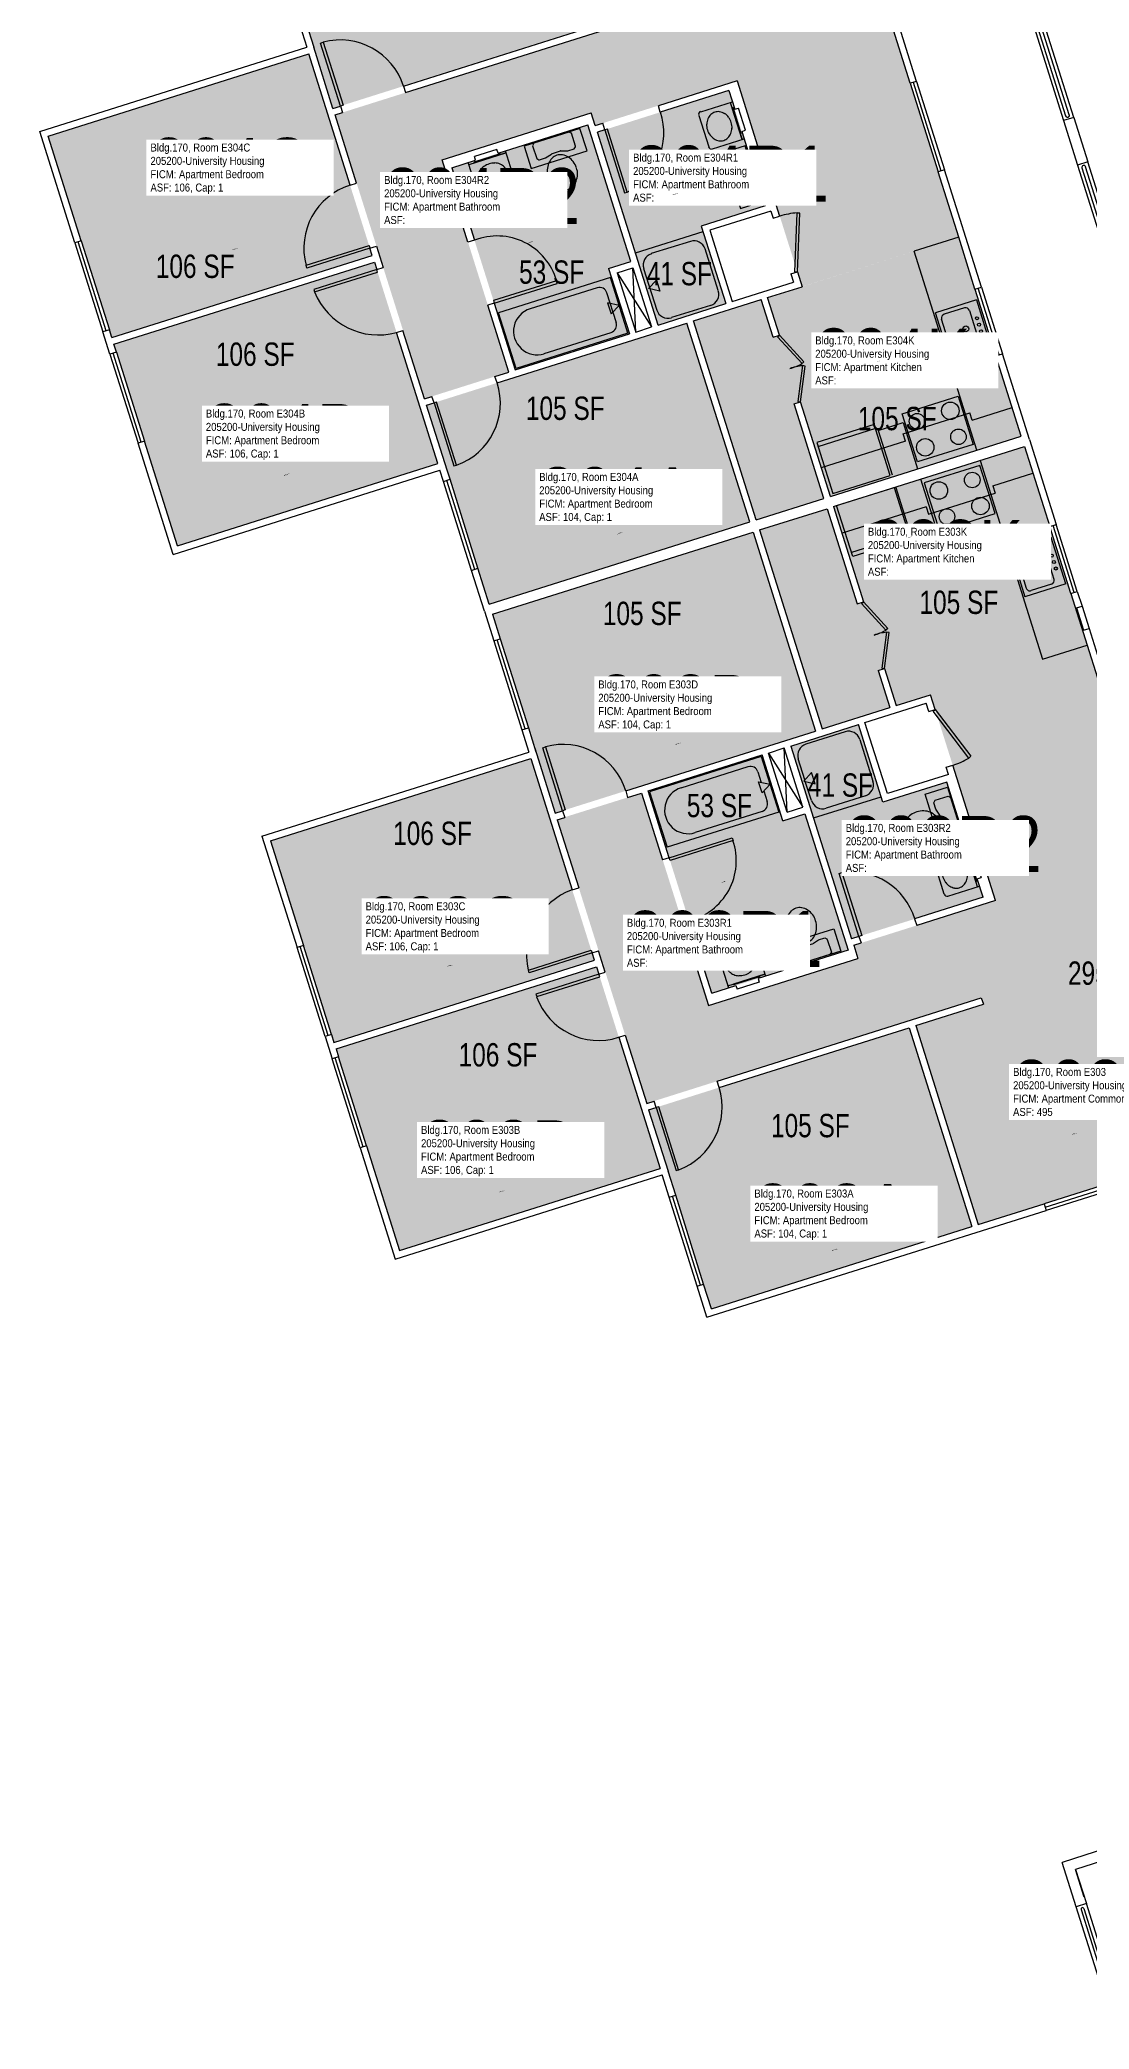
# Model space of a CAD drawing. Header units: inches. Extents: x -360 to 1242, y -1298 to 2007.
# Drawn here: x 46 to 586, y -1276 to -253 of the extents above; entities that cross this region are included whole.
import ezdxf
from ezdxf.enums import TextEntityAlignment as Align

# ---------------------------------------------------------------- set-up
doc = ezdxf.new("R2010")
doc.units = ezdxf.units.IN
doc.header["$LTSCALE"] = 10
doc.header["$MEASUREMENT"] = 0
for name, color, linetype in [('A-DOOR', 2, 'CONTINUOUS'), ('A-FLOR', 3, 'CONTINUOUS'), ('A-GLAZ', 1, 'CONTINUOUS'), ('A-IDEN-RNUM', 7, 'CONTINUOUS'), ('A-IDEN-SNUM', 4, 'CONTINUOUS'), ('A-IDEN-VNUM', 4, 'CONTINUOUS'), ('A-WALL', 5, 'CONTINUOUS'), ('AREA-TEXT', 3, 'CONTINUOUS'), ('P-SANR-FIXT', 2, 'CONTINUOUS'), ('Rooms-Category-Color', 7, 'CONTINUOUS'), ('Rooms-College-Color', 7, 'CONTINUOUS'), ('Rooms-Department-Color', 7, 'CONTINUOUS'), ('Rooms-Division-Color', 7, 'CONTINUOUS'), ('Rooms-Information', 7, 'CONTINUOUS')]:
    doc.layers.add(name, color=color, linetype=linetype)
doc.styles.add('CP_AREA', font='arial.ttf', dxfattribs={"height": 15})
doc.styles.add('CP_ROOMSNUMBER', font='arial.ttf', dxfattribs={"height": 1})
doc.styles.add('CP_ROOMVNUMBER', font='arial.ttf', dxfattribs={"width": 0.85, "height": 0.075})

msp = doc.modelspace()

# ---------------------------------------------------------------- hatches: boundary and pattern name
at = {"layer": 'Rooms-Category-Color', "true_color": 0x728ef3}
for points in [[(244.1, -437.1), (198.1, -291.1), (370.2, -236.9), (369.2, -233.5), (334.4, -244.5), (302.1, -142.2), (438.5, -99.2), (518.9, -354.1), (438.3, -379.5), (404.9, -273.6), (332, -296.6), (329.8, -290), (253.1, -314.2), (287.5, -423.4)], [(331, -245.5), (298.8, -143.3), (164.8, -185.5), (197, -287.8)], [(184.5, -259.8), (217.2, -363.5), (83.2, -405.7), (50.5, -302)], [(364.3, -399.2), (333, -300), (400.7, -278.6), (419.4, -337.9), (386.5, -348.3), (399.1, -388.2)], [(290.8, -422.3), (258.1, -318.5), (328.2, -296.3), (350.3, -366.5), (338.9, -370.1), (349.5, -403.8)], [(414.8, -499.4), (382.5, -397.1), (417.3, -386.1), (423.4, -405.4), (426.7, -404.4), (420.7, -385.1), (518.9, -354.1), (551.1, -456.4), (452.9, -487.4), (437.6, -438.7), (434.2, -439.8), (449.6, -488.4), (414.8, -499.4)], [(218.3, -366.8), (251, -470.5), (117, -512.8), (84.3, -409.1)], [(245.2, -440.4), (277.4, -542.7), (411.4, -500.4), (379.1, -398.1)], [(416.4, -504.6), (448.7, -606.9), (483.5, -595.9), (477.5, -576.9), (480.8, -575.8), (486.8, -594.9), (585, -563.9), (552.8, -461.6), (454.6, -492.6), (470, -541.5), (466.6, -542.5), (451.2, -493.6), (416.4, -504.6)], [(311.3, -650.2), (279.1, -547.9), (413.1, -505.7), (445.3, -608)], [(312.4, -653.5), (358.4, -799.5), (530.5, -745.2), (531.6, -748.5), (496.8, -759.5), (529, -861.8), (665.4, -818.8), (585, -563.9), (504.4, -589.3), (537.8, -695.2), (464.9, -718.2), (467, -724.9), (390.2, -749.1), (355.8, -639.9)], [(432.5, -615.7), (463.8, -714.8), (531.5, -693.6), (512.8, -634.2), (479.9, -644.6), (467.4, -604.7)], [(331.5, -725.9), (298.8, -622.2), (164.8, -664.4), (197.5, -768.1)], [(359.1, -638.8), (391.9, -742.8), (462, -720.7), (439.8, -650.5), (428.4, -654.1), (417.8, -620.3)], [(365.3, -832.9), (332.6, -729.2), (198.6, -771.5), (231.3, -875.2)], [(493.4, -760.5), (525.7, -862.8), (391.7, -905.1), (359.4, -802.8)]]:
    msp.add_hatch(color=171, dxfattribs=at).paths.add_polyline_path(points)
at = {"layer": 'Rooms-College-Color', "true_color": 0xadadad}
for points in [[(244.1, -437.1), (198.1, -291.1), (370.2, -236.9), (369.2, -233.5), (334.4, -244.5), (302.1, -142.2), (438.5, -99.2), (518.9, -354.1), (438.3, -379.5), (404.9, -273.6), (332, -296.6), (329.8, -290), (253.1, -314.2), (287.5, -423.4)], [(331, -245.5), (298.8, -143.3), (164.8, -185.5), (197, -287.8)], [(184.5, -259.8), (217.2, -363.5), (83.2, -405.7), (50.5, -302)], [(364.3, -399.2), (333, -300), (400.7, -278.6), (419.4, -337.9), (386.5, -348.3), (399.1, -388.2)], [(290.8, -422.3), (258.1, -318.5), (328.2, -296.3), (350.3, -366.5), (338.9, -370.1), (349.5, -403.8)], [(414.8, -499.4), (382.5, -397.1), (417.3, -386.1), (423.4, -405.4), (426.7, -404.4), (420.7, -385.1), (518.9, -354.1), (551.1, -456.4), (452.9, -487.4), (437.6, -438.7), (434.2, -439.8), (449.6, -488.4), (414.8, -499.4)], [(218.3, -366.8), (251, -470.5), (117, -512.8), (84.3, -409.1)], [(245.2, -440.4), (277.4, -542.7), (411.4, -500.4), (379.1, -398.1)], [(416.4, -504.6), (448.7, -606.9), (483.5, -595.9), (477.5, -576.9), (480.8, -575.8), (486.8, -594.9), (585, -563.9), (552.8, -461.6), (454.6, -492.6), (470, -541.5), (466.6, -542.5), (451.2, -493.6), (416.4, -504.6)], [(311.3, -650.2), (279.1, -547.9), (413.1, -505.7), (445.3, -608)], [(312.4, -653.5), (358.4, -799.5), (530.5, -745.2), (531.6, -748.5), (496.8, -759.5), (529, -861.8), (665.4, -818.8), (585, -563.9), (504.4, -589.3), (537.8, -695.2), (464.9, -718.2), (467, -724.9), (390.2, -749.1), (355.8, -639.9)], [(432.5, -615.7), (463.8, -714.8), (531.5, -693.6), (512.8, -634.2), (479.9, -644.6), (467.4, -604.7)], [(331.5, -725.9), (298.8, -622.2), (164.8, -664.4), (197.5, -768.1)], [(359.1, -638.8), (391.9, -742.8), (462, -720.7), (439.8, -650.5), (428.4, -654.1), (417.8, -620.3)], [(365.3, -832.9), (332.6, -729.2), (198.6, -771.5), (231.3, -875.2)], [(493.4, -760.5), (525.7, -862.8), (391.7, -905.1), (359.4, -802.8)]]:
    msp.add_hatch(color=253, dxfattribs=at).paths.add_polyline_path(points)
at = {"layer": 'Rooms-Department-Color', "true_color": 0x604aed}
for points in [[(244.1, -437.1), (198.1, -291.1), (370.2, -236.9), (369.2, -233.5), (334.4, -244.5), (302.1, -142.2), (438.5, -99.2), (518.9, -354.1), (438.3, -379.5), (404.9, -273.6), (332, -296.6), (329.8, -290), (253.1, -314.2), (287.5, -423.4)], [(331, -245.5), (298.8, -143.3), (164.8, -185.5), (197, -287.8)], [(184.5, -259.8), (217.2, -363.5), (83.2, -405.7), (50.5, -302)], [(364.3, -399.2), (333, -300), (400.7, -278.6), (419.4, -337.9), (386.5, -348.3), (399.1, -388.2)], [(290.8, -422.3), (258.1, -318.5), (328.2, -296.3), (350.3, -366.5), (338.9, -370.1), (349.5, -403.8)], [(414.8, -499.4), (382.5, -397.1), (417.3, -386.1), (423.4, -405.4), (426.7, -404.4), (420.7, -385.1), (518.9, -354.1), (551.1, -456.4), (452.9, -487.4), (437.6, -438.7), (434.2, -439.8), (449.6, -488.4), (414.8, -499.4)], [(218.3, -366.8), (251, -470.5), (117, -512.8), (84.3, -409.1)], [(245.2, -440.4), (277.4, -542.7), (411.4, -500.4), (379.1, -398.1)], [(416.4, -504.6), (448.7, -606.9), (483.5, -595.9), (477.5, -576.9), (480.8, -575.8), (486.8, -594.9), (585, -563.9), (552.8, -461.6), (454.6, -492.6), (470, -541.5), (466.6, -542.5), (451.2, -493.6), (416.4, -504.6)], [(311.3, -650.2), (279.1, -547.9), (413.1, -505.7), (445.3, -608)], [(312.4, -653.5), (358.4, -799.5), (530.5, -745.2), (531.6, -748.5), (496.8, -759.5), (529, -861.8), (665.4, -818.8), (585, -563.9), (504.4, -589.3), (537.8, -695.2), (464.9, -718.2), (467, -724.9), (390.2, -749.1), (355.8, -639.9)], [(432.5, -615.7), (463.8, -714.8), (531.5, -693.6), (512.8, -634.2), (479.9, -644.6), (467.4, -604.7)], [(331.5, -725.9), (298.8, -622.2), (164.8, -664.4), (197.5, -768.1)], [(359.1, -638.8), (391.9, -742.8), (462, -720.7), (439.8, -650.5), (428.4, -654.1), (417.8, -620.3)], [(365.3, -832.9), (332.6, -729.2), (198.6, -771.5), (231.3, -875.2)], [(493.4, -760.5), (525.7, -862.8), (391.7, -905.1), (359.4, -802.8)]]:
    msp.add_hatch(color=173, dxfattribs=at).paths.add_polyline_path(points)
at = {"layer": 'Rooms-Division-Color', "true_color": 0x604aed}
for points in [[(244.1, -437.1), (198.1, -291.1), (370.2, -236.9), (369.2, -233.5), (334.4, -244.5), (302.1, -142.2), (438.5, -99.2), (518.9, -354.1), (438.3, -379.5), (404.9, -273.6), (332, -296.6), (329.8, -290), (253.1, -314.2), (287.5, -423.4)], [(331, -245.5), (298.8, -143.3), (164.8, -185.5), (197, -287.8)], [(184.5, -259.8), (217.2, -363.5), (83.2, -405.7), (50.5, -302)], [(364.3, -399.2), (333, -300), (400.7, -278.6), (419.4, -337.9), (386.5, -348.3), (399.1, -388.2)], [(290.8, -422.3), (258.1, -318.5), (328.2, -296.3), (350.3, -366.5), (338.9, -370.1), (349.5, -403.8)], [(414.8, -499.4), (382.5, -397.1), (417.3, -386.1), (423.4, -405.4), (426.7, -404.4), (420.7, -385.1), (518.9, -354.1), (551.1, -456.4), (452.9, -487.4), (437.6, -438.7), (434.2, -439.8), (449.6, -488.4), (414.8, -499.4)], [(218.3, -366.8), (251, -470.5), (117, -512.8), (84.3, -409.1)], [(245.2, -440.4), (277.4, -542.7), (411.4, -500.4), (379.1, -398.1)], [(416.4, -504.6), (448.7, -606.9), (483.5, -595.9), (477.5, -576.9), (480.8, -575.8), (486.8, -594.9), (585, -563.9), (552.8, -461.6), (454.6, -492.6), (470, -541.5), (466.6, -542.5), (451.2, -493.6), (416.4, -504.6)], [(311.3, -650.2), (279.1, -547.9), (413.1, -505.7), (445.3, -608)], [(312.4, -653.5), (358.4, -799.5), (530.5, -745.2), (531.6, -748.5), (496.8, -759.5), (529, -861.8), (665.4, -818.8), (585, -563.9), (504.4, -589.3), (537.8, -695.2), (464.9, -718.2), (467, -724.9), (390.2, -749.1), (355.8, -639.9)], [(432.5, -615.7), (463.8, -714.8), (531.5, -693.6), (512.8, -634.2), (479.9, -644.6), (467.4, -604.7)], [(331.5, -725.9), (298.8, -622.2), (164.8, -664.4), (197.5, -768.1)], [(359.1, -638.8), (391.9, -742.8), (462, -720.7), (439.8, -650.5), (428.4, -654.1), (417.8, -620.3)], [(365.3, -832.9), (332.6, -729.2), (198.6, -771.5), (231.3, -875.2)], [(493.4, -760.5), (525.7, -862.8), (391.7, -905.1), (359.4, -802.8)]]:
    msp.add_hatch(color=173, dxfattribs=at).paths.add_polyline_path(points)

# ---------------------------------------------------------------- linework, layer by layer
at = {"layer": 'A-DOOR'}
for p, q in [((190.6, -254.2), (192, -253.8)), ((200.9, -286.6), (190.6, -254.2)), ((192, -253.8), (202.2, -286.2)), ((202.2, -286.2), (200.9, -286.6)), ((338.2, -298.4), (336.8, -298.8)), ((336.8, -298.8), (347, -331.2)), ((348.4, -330.8), (338.2, -298.4)), ((347, -331.2), (348.4, -330.8)), ((435.7, -341.6), (434.5, -371.8)), ((437.1, -341.6), (435.7, -341.6)), ((435.9, -371.9), (437.1, -341.6)), ((183.2, -368.5), (215.6, -358.3)), ((216, -359.7), (183.6, -369.9)), ((215.6, -358.3), (216, -359.7)), ((183.6, -369.9), (183.2, -368.5)), ((219.5, -370.6), (187.1, -380.9)), ((187.5, -382.2), (219.9, -372)), ((219.9, -372), (219.5, -370.6)), ((312, -376.4), (279.6, -386.6)), ((280, -388), (312.4, -377.8)), ((312.4, -377.8), (312, -376.4)), ((434.5, -371.8), (435.9, -371.9)), ((187.1, -380.9), (187.5, -382.2)), ((279.6, -386.6), (280, -388)), ((425.7, -405.3), (426.7, -404.4)), ((438.3, -419), (425.7, -405.3)), ((426.7, -404.4), (439.3, -418.1)), ((439.3, -418.1), (438.3, -419)), ((438.6, -420.1), (436.1, -438.5)), ((437.5, -438.7), (440, -420.3)), ((440, -420.3), (438.6, -420.1)), ((250.3, -438.8), (249, -439.2)), ((249, -439.2), (259.2, -471.6)), ((260.5, -471.2), (250.3, -438.8)), ((436.1, -438.5), (437.5, -438.7)), ((259.2, -471.6), (260.5, -471.2)), ((468.9, -542.4), (470, -541.5)), ((470, -541.5), (482.5, -555.2)), ((481.5, -556.1), (468.9, -542.4)), ((481.8, -557.2), (479.4, -575.6)), ((480.8, -575.8), (483.2, -557.4)), ((482.5, -555.2), (481.5, -556.1)), ((483.2, -557.4), (481.8, -557.2)), ((479.4, -575.6), (480.8, -575.8)), ((505.7, -597.8), (506.8, -597)), ((524.1, -621.9), (505.7, -597.8)), ((506.8, -597), (525.2, -621)), ((304.9, -616.6), (306.3, -616.2)), ((315.1, -649), (304.9, -616.6)), ((306.3, -616.2), (316.5, -648.6)), ((525.2, -621), (524.1, -621.9)), ((316.5, -648.6), (315.1, -649)), ((369.9, -673.2), (402.4, -662.9)), ((402.8, -664.3), (370.4, -674.5)), ((402.4, -662.9), (402.8, -664.3)), ((370.4, -674.5), (369.9, -673.2)), ((457.4, -681.2), (458.8, -680.8)), ((467.6, -713.6), (457.4, -681.2)), ((458.8, -680.8), (469, -713.2)), ((469, -713.2), (467.6, -713.6)), ((297.5, -731), (329.9, -720.7)), ((330.3, -722.1), (297.9, -732.3)), ((329.9, -720.7), (330.3, -722.1)), ((297.9, -732.3), (297.5, -731)), ((333.8, -733), (301.3, -743.3)), ((301.8, -744.6), (334.2, -734.4)), ((334.2, -734.4), (333.8, -733)), ((301.3, -743.3), (301.8, -744.6)), ((364.6, -801.2), (363.2, -801.6)), ((363.2, -801.6), (373.5, -834)), ((374.8, -833.6), (364.6, -801.2)), ((373.5, -834), (374.8, -833.6))]:
    msp.add_line(p, q, dxfattribs=at)
for centre, radius, start, end in [((200.6, -287), 34.4, 18.0585, 104.5038), ((333.3, -300.5), 33.9, 296.4487, 18.4447), ((216, -359.7), 34, 107.4173, 195.1449), ((440, -387.9), 46.6, 95.2303, 106.3634), ((281.4, -385.3), 31.9, 16.1169, 111.3208), ((220.3, -368.9), 35.4, 202.0723, 285.3654), ((425.5, -396.7), 25.7, 284.8997, 299.7049), ((249.3, -439.4), 33.8, 289.505, 17.9328), ((441, -445.7), 25.7, 95.2951, 110.1003), ((468.8, -533.8), 25.7, 284.8997, 299.7049), ((484.2, -582.8), 25.7, 95.2951, 110.1003), ((315.3, -648.7), 33.8, 17.0672, 105.495), ((501, -581.5), 46.6, 288.6366, 299.7697), ((372.6, -674.6), 31.9, 283.6792, 18.8831), ((463.8, -714.3), 33.9, 16.5553, 98.5513), ((332, -723), 35.4, 109.6346, 192.9277), ((333.7, -733.1), 34, 199.8551, 287.5827), ((362.8, -801.4), 34.4, 290.4962, 16.9415)]:
    msp.add_arc(centre, radius, start, end, dxfattribs=at)
at = {"layer": 'A-FLOR'}
for p, q in [((546.2, -203.9), (573.9, -291.7)), ((575.8, -291.1), (548.1, -203.3)), ((582.3, -318.4), (610, -406.1)), ((611.9, -405.5), (584.2, -317.8)), ((343.2, -372.4), (360.9, -400.2)), ((352.8, -402.8), (351.3, -369.8)), ((421.1, -619.3), (438.8, -647.1)), ((430.7, -649.7), (429.2, -616.7)), ((581.9, -1214.1), (600.4, -1273)), ((583.3, -1213.6), (601.9, -1272.5))]:
    msp.add_line(p, q, dxfattribs=at)
for centre, radius, start, end in [((574.9, -291.4), 1, 197.4983, 17.4983), ((583.3, -318.1), 1, 17.4983, 197.4983), ((582.6, -1213.8), 0.75, 17.4983, 197.4983)]:
    msp.add_arc(centre, radius, start, end, dxfattribs=at)
at = {"layer": 'A-GLAZ'}
for p, q in [((493.9, -274.9), (508.3, -320.5)), ((509.9, -320), (495.6, -274.4)), ((497.2, -273.9), (511.6, -319.4)), ((64.2, -357), (78.6, -402.7)), ((80.3, -402.2), (65.9, -356.4)), ((67.5, -355.9), (82, -401.7)), ((527.3, -380.8), (538.1, -415.1)), ((539.8, -414.6), (529, -380.3)), ((530.6, -379.8), (541.4, -414.1)), ((82.2, -414.2), (96.7, -460)), ((98.3, -459.4), (83.9, -413.7)), ((85.6, -413.1), (100, -458.9)), ((268.3, -525.4), (253.8, -479.6)), ((269.9, -524.9), (255.5, -479.1)), ((271.6, -524.3), (257.2, -478.5)), ((576.6, -537.2), (565.8, -502.9)), ((578.3, -536.7), (567.5, -502.3)), ((579.9, -536.2), (569.1, -501.8)), ((279.7, -561.6), (294.1, -607.4)), ((295.8, -606.9), (281.4, -561.1)), ((283, -560.6), (297.5, -606.3)), ((192.9, -765.1), (178.5, -719.4)), ((194.6, -764.6), (180.1, -718.8)), ((196.2, -764.1), (181.8, -718.3)), ((210.9, -822.4), (196.5, -776.6)), ((212.6, -821.8), (198.2, -776.1)), ((214.3, -821.3), (199.8, -775.5)), ((631.5, -829.5), (562.9, -851.1)), ((563.4, -852.8), (632.1, -831.1)), ((632.6, -832.8), (563.9, -854.5)), ((384.4, -893.5), (369.9, -847.7)), ((386, -893), (371.6, -847.2)), ((387.7, -892.5), (373.3, -846.7))]:
    msp.add_line(p, q, dxfattribs=at)
at = {"layer": 'A-WALL'}
for p, q in [((544, -202.5), (572.8, -294.1)), ((578.1, -292.4), (549.2, -200.9)), ((179.9, -245), (183.5, -256.4)), ((183.2, -243.9), (187.1, -256.3)), ((234.3, -279.7), (370.2, -236.9)), ((493.9, -274.9), (483.4, -241.6)), ((497.2, -273.9), (486.7, -240.5)), ((233.3, -276.4), (331, -245.6)), ((46.1, -299.7), (183.5, -256.4)), ((50.5, -302), (184.5, -259.8)), ((205.8, -327.2), (184.5, -259.8)), ((197, -287.8), (187.1, -256.3)), ((404.9, -273.6), (364.4, -286.4)), ((404.9, -273.6), (426.8, -343.3)), ((497.2, -273.9), (493.9, -274.9)), ((233.3, -276.4), (234.3, -279.7)), ((365.4, -289.8), (364.4, -286.4)), ((400.7, -278.6), (365.4, -289.8)), ((400.7, -278.6), (403.7, -288.2)), ((197, -287.8), (200.9, -286.6)), ((198.1, -291.1), (201.9, -289.9)), ((209.1, -326.2), (198.1, -291.1)), ((200.9, -286.6), (201.9, -289.9)), ((253.1, -314.2), (329.8, -290)), ((281.9, -310.9), (328.1, -296.3)), ((350.3, -366.5), (328.1, -296.3)), ((331.9, -296.6), (329.8, -290)), ((331.9, -296.6), (335.8, -295.4)), ((336.8, -298.8), (335.8, -295.4)), ((403.7, -288.2), (405.6, -287.6)), ((409.2, -299), (405.6, -287.6)), ((578.1, -292.4), (572.8, -294.1)), ((572.8, -294.1), (580, -317)), ((578.1, -292.4), (585.3, -315.3)), ((64.2, -357), (46.1, -299.7)), ((67.5, -355.9), (50.5, -302)), ((336.8, -298.8), (333, -300)), ((364.3, -399.2), (333, -300)), ((407.3, -299.6), (409.2, -299)), ((407.3, -299.6), (419.4, -337.9)), ((266.4, -356.6), (253.1, -314.2)), ((258.1, -318.4), (270.4, -314.5)), ((281.3, -308.9), (269.8, -312.6)), ((270.4, -314.5), (269.8, -312.6)), ((281.9, -310.9), (281.3, -308.9)), ((585.3, -315.3), (580, -317)), ((580, -317), (608.9, -408.5)), ((614.2, -406.9), (585.3, -315.3)), ((205.8, -327.2), (209.1, -326.2)), ((258.1, -318.4), (269.8, -355.6)), ((511.6, -319.4), (508.3, -320.5)), ((518.9, -354.1), (508.3, -320.5)), ((530.6, -379.8), (511.6, -319.4)), ((419.4, -337.9), (386.5, -348.3)), ((422.3, -340.6), (390.9, -350.5)), ((422.3, -340.6), (423.5, -344.3)), ((423.5, -344.3), (426.8, -343.3)), ((67.5, -355.9), (64.2, -357)), ((269.8, -355.6), (266.4, -356.6)), ((386.5, -348.3), (399.1, -388.2)), ((390.9, -350.5), (402.4, -387.1)), ((527.3, -380.8), (518.9, -354.1)), ((83.2, -405.7), (217.2, -363.5)), ((84.3, -409.1), (218.3, -366.8)), ((216, -359.7), (219.4, -358.6)), ((217.2, -363.5), (216, -359.7)), ((218.3, -366.8), (219.5, -370.6)), ((219.4, -358.6), (222.8, -369.6)), ((338.8, -370.1), (350.3, -366.5)), ((219.5, -370.6), (222.8, -369.6)), ((338.8, -370.1), (349.5, -403.8)), ((343.2, -372.4), (351.3, -369.8)), ((343.2, -372.4), (352.8, -402.8)), ((351.3, -369.8), (360.9, -400.2)), ((402.4, -387.1), (433.9, -377.2)), ((432.5, -372.9), (435.9, -371.9)), ((432.5, -372.9), (433.9, -377.2)), ((435.9, -371.9), (438.3, -379.5)), ((280, -388), (276.7, -389)), ((280, -388), (290.8, -422.3)), ((364.3, -399.2), (399.1, -388.2)), ((382.5, -397.1), (417.3, -386.1)), ((423.4, -405.4), (417.3, -386.1)), ((420.6, -385.1), (438.3, -379.5)), ((426.7, -404.4), (420.6, -385.1)), ((527.3, -380.8), (530.6, -379.8)), ((287.5, -423.4), (276.7, -389)), ((281.4, -429), (379.1, -398.2)), ((411.4, -500.4), (379.1, -398.2)), ((414.7, -499.4), (382.5, -397.1)), ((82, -401.7), (78.6, -402.7)), ((82.2, -414.2), (78.6, -402.7)), ((83.2, -405.7), (82, -401.7)), ((85.6, -413.1), (84.3, -409.1)), ((229.7, -403.1), (233, -402)), ((251, -470.5), (229.7, -403.1)), ((244.1, -437.1), (233, -402)), ((290.8, -422.3), (349.5, -403.8)), ((352.8, -402.8), (360.9, -400.2)), ((423.4, -405.4), (426.7, -404.4)), ((85.6, -413.1), (82.2, -414.2)), ((538.1, -415.1), (541.4, -414.1)), ((551.1, -456.4), (538.1, -415.1)), ((555.3, -458), (541.4, -414.1)), ((280.3, -425.6), (287.5, -423.4)), ((281.4, -429), (280.3, -425.6)), ((244.1, -437.1), (247.9, -435.9)), ((245.1, -440.4), (249, -439.2)), ((249, -439.2), (247.9, -435.9)), ((434.2, -439.8), (437.5, -438.7)), ((449.5, -488.4), (434.2, -439.8)), ((452.9, -487.4), (437.5, -438.7)), ((255.7, -473.8), (245.1, -440.4)), ((100, -458.9), (96.7, -460)), ((114.7, -517.2), (96.7, -460)), ((117, -512.8), (100, -458.9)), ((452.9, -487.4), (551.1, -456.4)), ((555.3, -458), (569.1, -501.8)), ((117, -512.8), (251, -470.5)), ((454.5, -492.6), (552.8, -461.6)), ((552.8, -461.6), (565.8, -502.9)), ((114.7, -517.2), (252, -473.9)), ((253.8, -479.6), (252, -473.9)), ((253.8, -479.6), (257.2, -478.5)), ((257.2, -478.5), (255.7, -473.8)), ((414.7, -499.4), (449.5, -488.4)), ((277.4, -542.7), (411.4, -500.4)), ((416.4, -504.6), (451.2, -493.7)), ((451.2, -493.7), (466.6, -542.5)), ((454.5, -492.6), (470, -541.5)), ((279.1, -547.9), (413.1, -505.7)), ((413.1, -505.7), (445.3, -608)), ((416.4, -504.6), (448.6, -606.9)), ((565.8, -502.9), (569.1, -501.8)), ((268.3, -525.4), (271.6, -524.3)), ((274.9, -546.4), (268.3, -525.4)), ((277.4, -542.7), (271.6, -524.3)), ((466.6, -542.5), (470, -541.5)), ((576.6, -537.2), (579.9, -536.2)), ((576.6, -537.2), (585, -563.9)), ((579.9, -536.2), (582.4, -543.8)), ((274.9, -546.4), (279.7, -561.6)), ((279.1, -547.9), (283, -560.6)), ((579.5, -544.7), (582.4, -543.8)), ((579.5, -544.7), (583.1, -556.1)), ((582.4, -543.8), (586, -555.2)), ((279.7, -561.6), (283, -560.6)), ((583.1, -556.1), (586, -555.2)), ((586, -555.2), (598.9, -596.4)), ((585, -563.9), (595.6, -597.4)), ((477.4, -576.9), (480.8, -575.8)), ((477.4, -576.9), (483.5, -595.9)), ((480.8, -575.8), (486.8, -594.9)), ((486.8, -594.9), (504.4, -589.3)), ((506.8, -597), (504.4, -589.3)), ((448.6, -606.9), (483.5, -595.9)), ((470.7, -603.6), (502.2, -593.7)), ((503.5, -598), (502.2, -593.7)), ((503.5, -598), (506.8, -597)), ((294.1, -607.4), (297.5, -606.3)), ((294.1, -607.4), (297.8, -618.8)), ((297.5, -606.3), (301.4, -618.7)), ((347.6, -638.8), (445.3, -608)), ((432.5, -615.7), (467.3, -604.7)), ((479.9, -644.6), (467.3, -604.7)), ((482.2, -640.2), (470.7, -603.6)), ((160.4, -662.1), (297.8, -618.8)), ((164.8, -664.4), (298.8, -622.2)), ((298.8, -622.2), (320.1, -689.7)), ((300.8, -616.8), (311.3, -650.2)), ((359.1, -638.8), (417.8, -620.3)), ((428.4, -654.1), (417.8, -620.3)), ((421.1, -619.3), (429.2, -616.7)), ((430.7, -649.7), (421.1, -619.3)), ((438.8, -647.1), (429.2, -616.7)), ((432.5, -615.7), (463.8, -714.9)), ((512.8, -634.3), (479.9, -644.6)), ((513.7, -630.3), (482.2, -640.2)), ((512.5, -626.6), (515.9, -625.6)), ((513.7, -630.3), (512.5, -626.6)), ((524.9, -672.5), (512.8, -634.3)), ((537.8, -695.2), (515.9, -625.6)), ((347.6, -638.8), (348.6, -642.1)), ((348.6, -642.1), (355.8, -639.9)), ((355.8, -639.9), (366.6, -674.2)), ((369.9, -673.2), (359.1, -638.8)), ((311.3, -650.2), (315.1, -649)), ((312.4, -653.6), (316.2, -652.4)), ((312.4, -653.6), (323.4, -688.6)), ((315.1, -649), (316.2, -652.4)), ((428.4, -654.1), (439.8, -650.5)), ((430.7, -649.7), (438.8, -647.1)), ((439.8, -650.5), (462, -720.7)), ((160.4, -662.1), (178.5, -719.4)), ((164.8, -664.4), (181.8, -718.3)), ((369.9, -673.2), (366.6, -674.2)), ((524.9, -672.5), (526.8, -671.9)), ((526.8, -671.9), (530.4, -683.4)), ((528.5, -684), (530.4, -683.4)), ((531.5, -693.5), (528.5, -684)), ((320.1, -689.7), (323.4, -688.6)), ((531.5, -693.5), (496.2, -704.6)), ((537.8, -695.2), (497.3, -708)), ((380.1, -705.6), (376.8, -706.6)), ((391.9, -742.8), (380.1, -705.6)), ((496.2, -704.6), (497.3, -708)), ((376.8, -706.6), (390.2, -749.1)), ((467.6, -713.6), (463.8, -714.9)), ((467.6, -713.6), (468.7, -717)), ((181.8, -718.3), (178.5, -719.4)), ((197.5, -768.1), (331.5, -725.9)), ((330.3, -722.1), (333.6, -721)), ((331.5, -725.9), (330.3, -722.1)), ((337.1, -732), (333.6, -721)), ((390.2, -749.1), (467, -724.9)), ((462, -720.7), (415.7, -735.3)), ((464.9, -718.2), (468.7, -717)), ((464.9, -718.2), (467, -724.9)), ((198.6, -771.5), (332.6, -729.2)), ((332.6, -729.2), (333.8, -733)), ((333.8, -733), (337.1, -732)), ((415.7, -735.3), (416.3, -737.2)), ((391.9, -742.8), (404.3, -738.9)), ((394.6, -788), (530.5, -745.2)), ((404.3, -738.9), (404.9, -740.8)), ((416.3, -737.2), (404.9, -740.8)), ((530.5, -745.2), (531.6, -748.5)), ((496.8, -759.5), (531.6, -748.5)), ((196.2, -764.1), (192.9, -765.1)), ((192.9, -765.1), (196.5, -776.6)), ((196.2, -764.1), (197.5, -768.1)), ((344, -765.5), (347.3, -764.4)), ((344, -765.5), (365.3, -833)), ((347.3, -764.4), (358.4, -799.5)), ((395.7, -791.4), (493.4, -760.6)), ((493.4, -760.6), (525.7, -862.8)), ((496.8, -759.5), (529, -861.8)), ((199.8, -775.5), (196.5, -776.6)), ((198.6, -771.5), (199.8, -775.5)), ((395.7, -791.4), (394.6, -788)), ((358.4, -799.5), (362.2, -798.3)), ((359.4, -802.8), (363.2, -801.6)), ((359.4, -802.8), (369.4, -834.3)), ((363.2, -801.6), (362.2, -798.3)), ((214.3, -821.3), (210.9, -822.4)), ((210.9, -822.4), (229, -879.6)), ((214.3, -821.3), (231.3, -875.2)), ((229, -879.6), (366.3, -836.3)), ((231.3, -875.2), (365.3, -833)), ((369.9, -847.7), (366.3, -836.3)), ((373.3, -846.7), (369.4, -834.3)), ((369.9, -847.7), (373.3, -846.7)), ((389.4, -909.5), (563.9, -854.5)), ((529, -861.8), (562.9, -851.1)), ((562.9, -851.1), (563.9, -854.5)), ((391.7, -905.1), (525.7, -862.8)), ((384.4, -893.5), (387.7, -892.5)), ((389.4, -909.5), (384.4, -893.5)), ((391.7, -905.1), (387.7, -892.5)), ((595, -1182.5), (572.1, -1189.8)), ((579.3, -1212.7), (572.1, -1189.8)), ((596.6, -1187.8), (579, -1193.4)), ((579, -1193.4), (584.6, -1211)), ((583.5, -1207.7), (579, -1193.4)), ((584.6, -1211), (579.3, -1212.7)), ((599.2, -1275.6), (579.3, -1212.7)), ((604.4, -1273.9), (584.6, -1211))]:
    msp.add_line(p, q, dxfattribs=at)
at = {"layer": 'P-SANR-FIXT'}
for p, q in [((386.2, -289.5), (402.5, -284.4)), ((401.4, -284.7), (407.5, -303.8)), ((385.2, -291.4), (390.3, -307.6)), ((402.3, -287.6), (402.8, -287.4)), ((407.5, -303.8), (402.3, -287.6)), ((407, -300.8), (402.8, -287.4)), ((324, -298.2), (295.4, -307.2)), ((300.3, -305.7), (299.7, -307)), ((318.4, -300), (300.3, -305.7)), ((319.7, -300.6), (318.4, -300)), ((321.8, -307.2), (319.7, -300.6)), ((327.7, -309.7), (324, -298.2)), ((392.2, -308.6), (408.5, -303.4)), ((406.5, -300.9), (407, -300.8)), ((271.8, -332), (266.6, -315.7)), ((267, -316.7), (286, -310.7)), ((283, -311.2), (269.7, -315.4)), ((269.8, -315.8), (269.7, -315.4)), ((286, -310.7), (269.8, -315.8)), ((283.2, -311.6), (283, -311.2)), ((290.9, -326), (285.7, -309.7)), ((295.4, -307.2), (299, -318.7)), ((299, -318.7), (327.7, -309.7)), ((299.7, -307), (301.8, -313.6)), ((301.8, -313.6), (302.9, -314.2)), ((303.2, -314.2), (306.4, -313.2)), ((306.4, -313.2), (309.4, -311.3)), ((309.5, -311.2), (314.1, -309.7)), ((314.2, -309.7), (317.8, -309.6)), ((317.8, -309.6), (321.1, -308.6)), ((321.1, -308.6), (321.7, -307.5)), ((409, -307), (397.6, -310.6)), ((397.6, -310.6), (406.6, -339.2)), ((402.1, -315.1), (403.1, -318.2)), ((402.7, -313.7), (402.2, -314.8)), ((409.4, -311.5), (402.7, -313.7)), ((418, -335.6), (409, -307)), ((410.7, -312.2), (409.4, -311.5)), ((416.4, -330.3), (410.7, -312.2)), ((403.1, -318.2), (405.1, -321.3)), ((405.1, -321.3), (406.6, -326)), ((406.6, -326.1), (406.7, -329.7)), ((273.7, -333), (289.9, -327.9)), ((406.6, -339.2), (418, -335.6)), ((406.7, -329.7), (407.8, -333)), ((407.8, -333), (409, -333.7)), ((409, -333.7), (415.7, -331.6)), ((415.7, -331.6), (416.4, -330.3)), ((352.6, -362.1), (387.4, -351.1)), ((380.9, -356.2), (360.7, -362.5)), ((518.9, -354.1), (496, -361.3)), ((395.2, -381.5), (388.5, -360.1)), ((528.2, -463.6), (496, -361.3)), ((339.7, -374.8), (282.2, -392.9)), ((348.7, -403.4), (339.7, -374.8)), ((356.8, -370.1), (363.6, -391.5)), ((359.3, -380.5), (363.4, -376.1)), ((363.4, -376.1), (365.2, -381.8)), ((332.9, -380), (298.4, -390.9)), ((342.8, -398), (337.9, -382.7)), ((344.2, -389.1), (338.3, -387.8)), ((338.3, -387.8), (340.1, -393.5)), ((365.2, -381.8), (359.3, -380.5)), ((528, -386.3), (507, -393)), ((528, -386.3), (535.5, -410.2)), ((291.2, -421.5), (282.2, -392.9)), ((340.1, -393.5), (344.2, -389.1)), ((391.3, -389.1), (371.1, -395.4)), ((514.5, -416.8), (507, -393)), ((515.2, -412.4), (510.1, -396.2)), ((521.9, -390.4), (511.4, -393.7)), ((524.4, -391.7), (529.5, -407.9)), ((348.7, -403.4), (291.2, -421.5)), ((305.7, -413.9), (340.1, -403)), ((535.5, -410.2), (514.5, -416.8)), ((528.2, -410.4), (517.7, -413.7)), ((489.9, -444.8), (518.6, -435.8)), ((518.6, -435.8), (526.4, -460.6)), ((477.4, -453.4), (490.3, -449.3)), ((497.8, -469.6), (489.9, -444.8)), ((490.3, -455.2), (524.6, -444.4)), ((490.3, -449.3), (497.8, -473.2)), ((525.9, -448.2), (524.6, -444.4)), ((525.9, -448.2), (546.5, -441.7)), ((475.4, -450.4), (445.9, -459.7)), ((445.9, -459.7), (454.1, -485.9)), ((476.1, -452.5), (446.5, -461.8)), ((491.5, -459), (448.2, -472.7)), ((483.7, -476.6), (475.4, -450.4)), ((477.4, -453.4), (484.7, -476.3)), ((491.5, -459), (490.3, -455.2)), ((526.4, -460.6), (497.8, -469.6)), ((529.9, -468.8), (562.1, -571.1)), ((454.1, -485.9), (483.7, -476.6)), ((506.7, -501.3), (499.5, -478.4)), ((529.8, -471.4), (501.2, -480.4)), ((501.2, -480.4), (509, -505.2)), ((537.6, -496.2), (529.8, -471.4)), ((536.5, -481.9), (557.1, -475.4)), ((456.1, -492.1), (485.7, -482.8)), ((485.7, -482.8), (493.9, -509)), ((493.8, -505.4), (486.6, -482.5)), ((503.4, -496.5), (537.7, -485.7)), ((536.5, -481.9), (537.7, -485.7)), ((464.4, -518.3), (456.1, -492.1)), ((502.2, -492.7), (458.9, -506.3)), ((502.2, -492.7), (503.4, -496.5)), ((509, -505.2), (537.6, -496.2)), ((493.3, -506.9), (463.7, -516.2)), ((493.9, -509), (464.4, -518.3)), ((493.8, -505.4), (506.7, -501.3)), ((566.5, -508.4), (545.5, -515)), ((574, -532.3), (566.5, -508.4)), ((545.5, -515), (553, -538.9)), ((548.6, -518.3), (553.7, -534.5)), ((560.4, -512.4), (549.9, -515.7)), ((568, -530), (562.9, -513.7)), ((574, -532.3), (553, -538.9)), ((566.7, -532.5), (556.2, -535.8)), ((562.1, -571.1), (585, -563.9)), ((460.5, -608.4), (440.3, -614.8)), ((468, -612.3), (474.8, -633.8)), ((417.3, -621.1), (359.9, -639.2)), ((417.3, -621.1), (426.4, -649.7)), ((439.8, -633.1), (436.4, -622.3)), ((376.1, -637.2), (410.6, -626.3)), ((415.6, -629), (417.3, -634.4)), ((416, -634.1), (421.9, -635.4)), ((417.8, -639.8), (416, -634.1)), ((443.2, -629.3), (439.2, -633.8)), ((439.2, -633.8), (445, -635.1)), ((443.1, -643.8), (440, -633.9)), ((445, -635.1), (443.2, -629.3)), ((359.9, -639.2), (368.9, -667.8)), ((421.9, -635.4), (417.8, -639.8)), ((418.7, -638.8), (420.4, -644.3)), ((444.2, -652.7), (479, -641.8)), ((470.9, -641.3), (450.7, -647.7)), ((501.6, -640.5), (513.1, -636.9)), ((510.6, -669.2), (501.6, -640.5)), ((506.1, -644.9), (506.8, -643.6)), ((506.8, -643.6), (513.5, -641.5)), ((513.1, -636.9), (522.1, -665.5)), ((513.5, -641.5), (514.7, -642.2)), ((514.7, -642.2), (520.4, -660.3)), ((426.4, -649.7), (368.9, -667.8)), ((417.8, -649.3), (383.3, -660.2)), ((507.2, -648.2), (506.1, -644.9)), ((509.2, -651.2), (507.2, -648.2)), ((510.7, -656), (509.2, -651.3)), ((510.8, -659.7), (510.7, -656)), ((511.8, -662.8), (510.8, -659.7)), ((513.1, -663.7), (512, -663.1)), ((519.8, -661.6), (513.1, -663.7)), ((520.4, -660.3), (519.8, -661.6)), ((507.4, -673.9), (523.7, -668.7)), ((522.1, -665.5), (510.6, -669.2)), ((522.6, -669), (527.7, -685.3)), ((528.6, -688.1), (522.6, -669)), ((523.5, -671.9), (524, -671.8)), ((524, -671.8), (528.2, -685.1)), ((511.5, -691.9), (506.4, -675.7)), ((527.7, -685.3), (528.2, -685.1)), ((513.4, -692.9), (529.7, -687.8)), ((426.1, -718.7), (454.7, -709.7)), ((443.7, -717.4), (446.7, -715.4)), ((446.7, -715.4), (450, -714.3)), ((450, -714.3), (451.1, -714.9)), ((451.3, -715.2), (453.4, -721.7)), ((454.7, -709.7), (458.3, -721.2)), ((395.3, -723.7), (400.5, -740.1)), ((396.3, -721.9), (412.5, -716.7)), ((414.4, -717.7), (419.5, -734.1)), ((429.7, -730.2), (426.1, -718.7)), ((458.3, -721.2), (429.7, -730.2)), ((431.2, -721.3), (431.8, -720.2)), ((433.4, -728), (431.2, -721.3)), ((432.1, -720), (435.2, -719)), ((452.7, -722.9), (434.6, -728.6)), ((435.2, -719), (438.8, -718.9)), ((438.9, -718.9), (443.6, -717.4)), ((453.4, -721.7), (452.7, -722.9)), ((400.1, -739), (419.2, -733)), ((419.2, -733), (403, -738.1)), ((416.5, -734.4), (403.1, -738.6)), ((416.3, -733.9), (416.5, -734.4)), ((434.6, -728.6), (433.4, -728)), ((403, -738.1), (403.1, -738.6))]:
    msp.add_line(p, q, dxfattribs=at)
for centre, radius in [((528.3, -395.7), 0.791), ((529.4, -399), 0.791), ((522.6, -401.2), 1.5), ((530.4, -402.4), 0.791), ((514.6, -443.3), 4.5), ((497.5, -448.7), 4), ((501.7, -462.1), 4.5), ((518.8, -456.7), 4), ((508.7, -484.3), 4.5), ((525.9, -478.9), 4), ((530.1, -492.3), 4.5), ((512.9, -497.7), 4), ((561.1, -523.2), 1.5), ((566.8, -517.8), 0.791), ((567.9, -521.1), 0.791), ((568.9, -524.4), 0.791)]:
    msp.add_circle(centre, radius, dxfattribs=at)
for centre, radius, start, end in [((386.6, -290.9), 1.5, 107.5, 197.5), ((396.9, -296.1), 7.65, 157.3991, 178.2706), ((398.2, -296.2), 9, 178.2706, 197.5), ((395.9, -295.7), 6.59, 133.6916, 157.3991), ((395.1, -294.9), 5.42, 107.5, 133.6916), ((395.1, -294.9), 5.42, 81.3084, 107.5), ((394.9, -296.1), 6.59, 57.6009, 81.3084), ((394.4, -296.9), 7.65, 36.7294, 57.6009), ((393.3, -297.8), 9, 17.5, 36.7294), ((393.3, -297.8), 9, 358.2706, 17.5), ((398.2, -296.2), 9, 197.5, 216.7294), ((397.2, -297), 7.65, 216.7294, 237.6009), ((396.6, -297.9), 6.59, 237.6009, 261.3084), ((396.4, -299.1), 5.42, 261.3084, 287.5), ((396.4, -299.1), 5.42, 287.5, 313.6916), ((395.6, -298.2), 6.59, 313.6916, 337.3991), ((394.6, -297.8), 7.65, 337.3991, 358.2706), ((280, -324.9), 9, 107.5, 126.7294), ((280, -324.9), 9, 88.2706, 107.5), ((280.1, -323.5), 7.65, 67.3991, 88.2706), ((280.5, -322.6), 6.59, 43.6916, 67.3991), ((303.1, -313.8), 0.418, 242.5, 287.5), ((316.6, -319.6), 9.33, 158.0275, 178.6646), ((315.2, -319.1), 7.89, 134.2012, 158.0275), ((309.6, -311.6), 0.418, 107.5, 123.4454), ((314.1, -317.9), 6.3, 107.5, 134.2012), ((314.1, -317.9), 6.3, 80.7988, 107.5), ((314.2, -310.1), 0.418, 91.5546, 107.5), ((313.9, -319.5), 7.89, 56.9725, 80.7988), ((313.1, -320.7), 9.33, 36.3354, 56.9725), ((311.6, -321.8), 11.2, 17.5, 36.3354), ((321.4, -307.3), 0.418, 332.5, 17.5), ((391.7, -307.2), 1.5, 197.5, 287.5), ((402.5, -314.9), 0.418, 152.5, 197.5), ((277.2, -323.1), 5.42, 171.3084, 197.5), ((278.3, -323.2), 6.59, 147.6009, 171.3084), ((277.2, -323.1), 5.42, 197.5, 223.6916), ((279.2, -323.8), 7.65, 126.7294, 147.6009), ((278, -322.3), 6.59, 223.6916, 247.3991), ((278.5, -319.9), 9, 287.5, 306.7294), ((279.3, -321), 7.65, 306.7294, 327.6009), ((281.3, -321.8), 5.42, 17.5, 43.6916), ((280.2, -321.6), 6.59, 327.6009, 351.3084), ((281.3, -321.8), 5.42, 351.3084, 17.5), ((289.4, -326.4), 1.5, 287.5, 17.5), ((318.4, -319.7), 11.2, 178.6646, 197.5), ((318.4, -319.7), 11.2, 197.5, 216.3354), ((316.9, -320.8), 9.33, 216.3354, 236.9725), ((314.8, -322.4), 7.89, 314.2012, 338.0275), ((312.6, -321.5), 10.2, 338.0275, 358.6646), ((314.3, -321.6), 8.55, 358.6646, 21.2754), ((392.8, -327.8), 6.3, 170.7988, 197.5), ((394.4, -328), 7.89, 146.9725, 170.7988), ((395.6, -328.8), 9.33, 126.3354, 146.9725), ((396.7, -330.3), 11.2, 107.5, 126.3354), ((396.7, -330.3), 11.2, 88.6646, 107.5), ((396.7, -328.5), 9.33, 68.0275, 88.6646), ((397.3, -327.1), 7.89, 44.2012, 68.0275), ((398.4, -326), 6.3, 17.5, 44.2012), ((396.8, -325.8), 7.89, 326.9725, 350.7988), ((398.4, -326), 6.3, 350.7988, 17.5), ((406.2, -326.1), 0.418, 1.5546, 17.5), ((273.2, -331.5), 1.5, 197.5, 287.5), ((278.4, -321.3), 7.65, 247.3991, 268.2706), ((278.5, -319.9), 9, 268.2706, 287.5), ((316.2, -322), 7.89, 236.9725, 260.7988), ((315.9, -323.5), 6.3, 260.7988, 287.5), ((315.9, -323.5), 6.3, 287.5, 314.2012), ((392.8, -327.8), 6.3, 197.5, 224.2012), ((394, -326.7), 7.89, 224.2012, 248.0275), ((394.8, -324.5), 10.2, 248.0275, 268.6646), ((394.8, -326.2), 8.55, 268.6646, 291.2754), ((394.5, -323.5), 11.2, 287.5, 306.3354), ((395.6, -325), 9.33, 306.3354, 326.9725), ((382.7, -361.9), 6, 17.5, 107.5), ((362.6, -368.3), 6, 107.5, 197.5), ((334.1, -383.9), 4.02, 17.5, 107.5), ((389.5, -383.4), 6, 287.5, 17.5), ((302, -402.4), 12.1, 107.5, 287.5), ((338.9, -399.2), 4.02, 287.5, 17.5), ((369.3, -389.7), 6, 197.5, 287.5), ((512, -395.6), 2, 107.5, 197.5), ((522.5, -392.3), 2, 17.5, 107.5), ((527.6, -408.5), 2, 287.5, 17.5), ((517.1, -411.8), 2, 197.5, 287.5), ((550.5, -517.6), 2, 107.5, 197.5), ((561, -514.3), 2, 17.5, 107.5), ((566.1, -530.6), 2, 287.5, 17.5), ((555.6, -533.9), 2, 197.5, 287.5), ((462.3, -614.1), 6, 17.5, 107.5), ((442.1, -620.5), 6, 107.5, 197.5), ((411.8, -630.2), 4.02, 17.5, 107.5), ((469.1, -635.6), 6, 287.5, 17.5), ((379.7, -648.7), 12.1, 107.5, 287.5), ((416.6, -645.5), 4.02, 287.5, 17.5), ((448.9, -642), 6, 197.5, 287.5), ((498.4, -658), 7.89, 146.9725, 170.7988), ((500.4, -659.3), 10.2, 126.3354, 146.9725), ((499.4, -657.9), 8.55, 103.7246, 126.3354), ((500.7, -660.3), 11.2, 88.6646, 107.5), ((500.8, -658.4), 9.33, 68.0275, 88.6646), ((501.3, -657.1), 7.89, 44.2012, 68.0275), ((502.5, -656), 6.3, 17.5, 44.2012), ((502.5, -656), 6.3, 350.7988, 17.5), ((508.8, -651.4), 0.418, 17.5, 33.4454), ((496.9, -657.8), 6.3, 170.7988, 197.5), ((496.9, -657.8), 6.3, 197.5, 224.2012), ((498, -656.7), 7.89, 224.2012, 248.0275), ((498.6, -655.3), 9.33, 248.0275, 268.6646), ((498.6, -653.5), 11.2, 268.6646, 287.5), ((498.6, -653.5), 11.2, 287.5, 306.3354), ((499.7, -655), 9.33, 306.3354, 326.9725), ((500.9, -655.7), 7.89, 326.9725, 350.7988), ((512.2, -662.7), 0.418, 197.5, 242.5), ((507.8, -675.3), 1.5, 107.5, 197.5), ((516.3, -679.2), 5.42, 107.5, 133.6916), ((516.3, -679.2), 5.42, 81.3084, 107.5), ((516.1, -680.4), 6.59, 57.6009, 81.3084), ((515.6, -681.3), 7.65, 36.7294, 57.6009), ((518.1, -680.5), 7.65, 157.3991, 178.2706), ((519.4, -680.5), 9, 178.2706, 197.5), ((519.4, -680.5), 9, 197.5, 216.7294), ((517.1, -680.1), 6.59, 133.6916, 157.3991), ((516.8, -682.5), 6.59, 313.6916, 337.3991), ((514.5, -682.1), 9, 17.5, 36.7294), ((515.8, -682.1), 7.65, 337.3991, 358.2706), ((514.5, -682.1), 9, 358.2706, 17.5), ((512.9, -691.5), 1.5, 197.5, 287.5), ((518.4, -681.3), 7.65, 216.7294, 237.6009), ((517.8, -682.2), 6.59, 237.6009, 261.3084), ((517.6, -683.4), 5.42, 261.3084, 287.5), ((517.6, -683.4), 5.42, 287.5, 313.6916), ((439.6, -706.8), 9.33, 158.0275, 178.6646), ((438.2, -706.2), 7.89, 134.2012, 158.0275), ((437.1, -705.1), 6.3, 107.5, 134.2012), ((437.1, -705.1), 6.3, 80.7988, 107.5), ((436.9, -706.7), 7.89, 56.9725, 80.7988), ((435.6, -708.6), 10.2, 36.3354, 56.9725), ((437, -707.6), 8.55, 13.7246, 36.3354), ((434.6, -709), 11.2, 358.6646, 17.5), ((441.4, -706.8), 11.2, 178.6646, 197.5), ((441.4, -706.8), 11.2, 197.5, 216.3354), ((439.9, -707.9), 9.33, 216.3354, 236.9725), ((439.2, -709.1), 7.89, 236.9725, 260.7988), ((438.9, -710.7), 6.3, 287.5, 314.2012), ((437.8, -709.6), 7.89, 314.2012, 338.0275), ((436.5, -709), 9.33, 338.0275, 358.6646), ((450.9, -715.3), 0.418, 17.5, 62.5), ((396.7, -723.3), 1.5, 107.5, 197.5), ((406, -728.1), 6.59, 147.6009, 171.3084), ((406.9, -728.7), 7.65, 126.7294, 147.6009), ((407.7, -729.8), 9, 107.5, 126.7294), ((407.7, -729.8), 9, 88.2706, 107.5), ((407.7, -728.4), 7.65, 67.3991, 88.2706), ((408.2, -727.5), 6.59, 43.6916, 67.3991), ((413, -718.2), 1.5, 17.5, 107.5), ((409, -726.7), 5.42, 17.5, 43.6916), ((409, -726.7), 5.42, 351.3084, 17.5), ((432.2, -720.4), 0.418, 107.5, 152.5), ((438.9, -710.7), 6.3, 260.7988, 287.5), ((438.8, -718.5), 0.418, 271.5546, 287.5), ((443.5, -717), 0.418, 287.5, 303.4454), ((404.8, -728), 5.42, 171.3084, 197.5), ((404.8, -728), 5.42, 197.5, 223.6916), ((405.7, -727.2), 6.59, 223.6916, 247.3991), ((406.1, -726.2), 7.65, 247.3991, 268.2706), ((406.1, -724.8), 9, 268.2706, 287.5), ((406.1, -724.8), 9, 287.5, 306.7294), ((406.9, -725.9), 7.65, 306.7294, 327.6009), ((407.8, -726.5), 6.59, 327.6009, 351.3084)]:
    msp.add_arc(centre, radius, start, end, dxfattribs=at)

# ---------------------------------------------------------------- texts
at = {"layer": 'A-IDEN-RNUM', "style": 'CP_ROOMSNUMBER'}
for s, rotation, p in [('0304-R1', 17.4628, (371.8, -332.4)), ('0304-R2', 17.4628, (297.1, -357.3)), ('0304-C0', 17.4301, (145.2, -360.8)), ('0304-K0', 17.4628, (476.7, -418.3)), ('0304-B0', 17.4628, (171.8, -476.8)), ('0304-A0', 17.4301, (343.1, -506.9)), ('0303-K0', 17.4628, (493.1, -508.8)), ('0303-D0', 17.4628, (373.2, -615.1)), ('0303-R2', 17.4628, (480.3, -666.9)), ('0303-R1', 17.4628, (396.6, -686.2)), ('0303-C0', 17.4301, (255.9, -729.2)), ('0303-00', 17.4628, (577.2, -815.7)), ('0303-B0', 17.4628, (282.5, -845.3)), ('0303-A0', 17.4301, (453.8, -875.3))]:
    msp.add_text(s, height=0.36, rotation=rotation, dxfattribs=at).set_placement(p)
at = {"layer": 'A-IDEN-SNUM', "style": 'CP_ROOMSNUMBER'}
for s, rotation, p in [('1700E304R1', 17.4628, (371.8, -332.4)), ('1700E304R2', 17.4628, (297.1, -357.3)), ('1700E304C0', 17.4301, (145.2, -360.8)), ('1700E304K0', 17.4628, (476.7, -418.3)), ('1700E304B0', 17.4628, (171.8, -476.8)), ('1700E304A0', 17.4301, (343.1, -506.9)), ('1700E303K0', 17.4628, (493.1, -508.8)), ('1700E303D0', 17.4628, (373.2, -615.1)), ('1700E303R2', 17.4628, (480.3, -666.9)), ('1700E303R1', 17.4628, (396.6, -686.2)), ('1700E303C0', 17.4301, (255.9, -729.2)), ('1700E30300', 17.4628, (577.2, -815.7)), ('1700E303B0', 17.4628, (282.5, -845.3)), ('1700E303A0', 17.4301, (453.8, -875.3))]:
    msp.add_text(s, height=0.36, rotation=rotation, dxfattribs=at).set_placement(p)
at = {"layer": 'A-IDEN-VNUM', "style": 'CP_ROOMVNUMBER', "width": 0.85}
for s, p in [('304C', (103.1, -331.8)), ('304R1', (351.4, -335.8)), ('304R2', (223.3, -347.3)), ('304K', (445.1, -429.8)), ('304B', (131.6, -468.6)), ('304A', (303.1, -501.2)), ('303K', (472.2, -528.2)), ('303D', (333.5, -607.9)), ('303R2', (460.8, -680.5)), ('303C', (213.8, -722)), ('303R1', (348.2, -729.3)), ('303', (546.9, -806)), ('303B', (242.3, -837)), ('303A', (413.8, -869.7))]:
    msp.add_text(s, height=28.8, dxfattribs=at).set_placement(p)
at = {"layer": 'AREA-TEXT', "style": 'CP_AREA', "width": 0.75}
for s, p in [('106 SF', (126.1, -369)), ('53 SF', (309.5, -372)), ('41 SF', (375.2, -372.8)), ('106 SF', (157, -414.2)), ('105 SF', (316.5, -442)), ('105 SF', (487.3, -447.3)), ('105 SF', (356.1, -547.5)), ('105 SF', (519, -541.8)), ('41 SF', (458.1, -635.8)), ('53 SF', (395.8, -646.3)), ('106 SF', (248.2, -660.6)), ('295 SF', (595.4, -732.5)), ('106 SF', (281.9, -774.5)), ('105 SF', (442.6, -810.9))]:
    msp.add_text(s, height=12, dxfattribs=at).set_placement(p, align=Align.MIDDLE_CENTER)

# ---------------------------------------------------------------- next in the draw order: texts
at = {"layer": 'Rooms-Information', "char_height": 4.114, "width": 92.16, "attachment_point": 7, "style": 'CP_ROOMVNUMBER', "bg_fill": 3, "box_fill_scale": 1.5, "bg_fill_color": 256, "bg_fill_true_color": 13158600, "bg_fill_transparency": 0}
for s, insert in [('Bldg.170, Room E304C^M^J205200-University Housing^M^JFICM: Apartment Bedroom^M^JASF: 106, Cap: 1', (103.1, -331.8)), ('Bldg.170, Room E304R1^M^J205200-University Housing^M^JFICM: Apartment Bathroom^M^JASF: ', (351.4, -335.8)), ('Bldg.170, Room E304R2^M^J205200-University Housing^M^JFICM: Apartment Bathroom^M^JASF: ', (223.3, -347.3)), ('Bldg.170, Room E304K^M^J205200-University Housing^M^JFICM: Apartment Kitchen^M^JASF: ', (445.1, -429.8)), ('Bldg.170, Room E304B^M^J205200-University Housing^M^JFICM: Apartment Bedroom^M^JASF: 106, Cap: 1', (131.6, -468.6)), ('Bldg.170, Room E304A^M^J205200-University Housing^M^JFICM: Apartment Bedroom^M^JASF: 104, Cap: 1', (303.1, -501.2)), ('Bldg.170, Room E303K^M^J205200-University Housing^M^JFICM: Apartment Kitchen^M^JASF: ', (472.2, -528.2)), ('Bldg.170, Room E303D^M^J205200-University Housing^M^JFICM: Apartment Bedroom^M^JASF: 104, Cap: 1', (333.5, -607.9)), ('Bldg.170, Room E303R2^M^J205200-University Housing^M^JFICM: Apartment Bathroom^M^JASF: ', (460.8, -680.5)), ('Bldg.170, Room E303C^M^J205200-University Housing^M^JFICM: Apartment Bedroom^M^JASF: 106, Cap: 1', (213.8, -722)), ('Bldg.170, Room E303R1^M^J205200-University Housing^M^JFICM: Apartment Bathroom^M^JASF: ', (348.2, -729.3)), ('Bldg.170, Room E303^M^J205200-University Housing^M^JFICM: Apartment Common Living^M^JASF: 495', (546.9, -806)), ('Bldg.170, Room E303B^M^J205200-University Housing^M^JFICM: Apartment Bedroom^M^JASF: 106, Cap: 1', (242.3, -837)), ('Bldg.170, Room E303A^M^J205200-University Housing^M^JFICM: Apartment Bedroom^M^JASF: 104, Cap: 1', (413.8, -869.7))]:
    msp.add_mtext(s, dxfattribs=dict(at, insert=insert))

doc.saveas('drawing.dxf')
